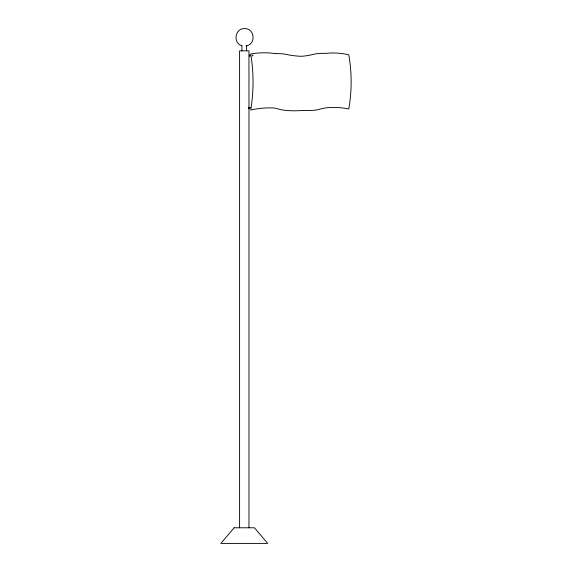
<?xml version="1.0" encoding="UTF-8"?>
<svg xmlns="http://www.w3.org/2000/svg" width="572" height="572" viewBox="0 0 572 572"><rect width="100%" height="100%" fill="white"/><g stroke="black" fill="none" stroke-linecap="round" stroke-linejoin="round"><path stroke-width="0.86" d="M252.409 56.027L253.046 55.556L252.409 55.076M245.917 45.896C256.256 44.916 254.94 28.135 244.566 28.6C234.985 28.214 232.632 43.086 241.863 45.681M249.242 55.062L250.2 55.062M249.242 56.042L250.2 56.042M248.484 107.608L250.472 107.608M248.484 108.587L249.514 108.587M248.963 527.784L248.963 50.844L239.596 50.844L239.596 527.784M246.625 45.574L246.625 50.844M241.935 45.574L241.935 50.844M275.497 53.632A79.837 71.042 -37.9 0 0 250.7 53.968A168.933 168.933 0 0 1 250.7 110.031A88.789 81.174 35.3 0 1 274.21 107.994L282.025 109.917A103.754 97.083 -86.5 0 0 302.502 110.453A109.345 96.647 85.1 0 0 317.088 109.924A111.325 88.96 80.8 0 1 324.967 108.036L327.627 107.693A104.247 88.045 -86.1 0 1 348.798 108.966A169.155 163.285 0 0 0 348.798 54.819A96.475 80.33 -87.1 0 0 326.197 53.353A96.096 79.1 83.2 0 0 314.986 53.975A97.64 86.422 82.5 0 1 301.959 56.278A94.344 86.365 -85.4 0 1 286.257 54.411L283.676 53.975A102.538 69.67 62.7 0 0 275.497 53.625M234.134 527.784L220.863 543.4L267.696 543.4L254.426 527.784L234.134 527.784"/></g></svg>
